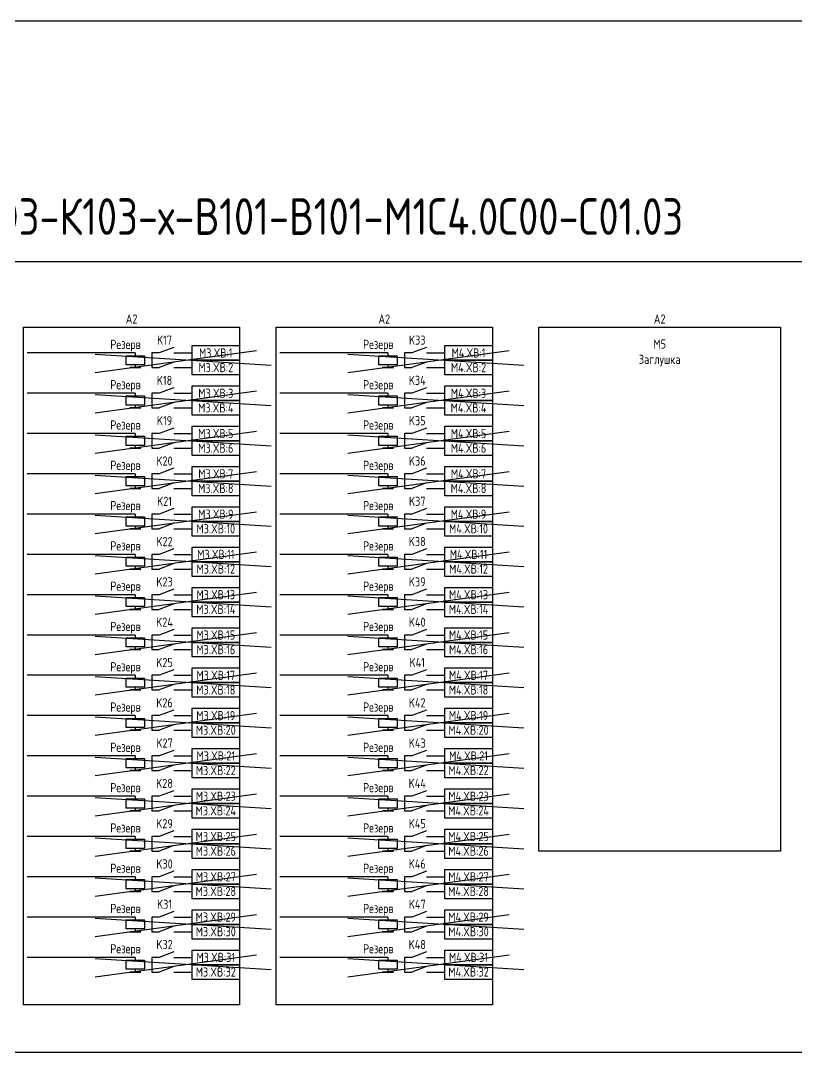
# Model space of a CAD drawing. Header units: millimetres. Extents: x -1117 to 5846, y -90 to 586.
# Drawn here: x 370.3 to 581.9, y 300.7 to 586 of the extents above; entities that cross this region are included whole.
import ezdxf

# ---------------------------------------------------------------- set-up
doc = ezdxf.new("R2010")
doc.units = ezdxf.units.MM
doc.styles.add('Gost_type_A', font='GOST_0.TTF')

msp = doc.modelspace()

# ---------------------------------------------------------------- linework, layer by layer
at = {"ltscale": 4.32}
for p, q in [((412.01, 496.86), (408.01, 495.36)), ((481.01, 496.86), (477.01, 495.36)), ((412.01, 492.86), (408.01, 491.36)), ((481.01, 492.86), (477.01, 491.36)), ((412.01, 485.86), (408.01, 484.36)), ((481.01, 485.86), (477.01, 484.36)), ((412.01, 481.86), (408.01, 480.36)), ((481.01, 481.86), (477.01, 480.36)), ((412.01, 474.86), (408.01, 473.36)), ((481.01, 474.86), (477.01, 473.36)), ((412.01, 470.86), (408.01, 469.36)), ((481.01, 470.86), (477.01, 469.36)), ((412.01, 463.86), (408.01, 462.36)), ((481.01, 463.86), (477.01, 462.36)), ((412.01, 459.86), (408.01, 458.36)), ((481.01, 459.86), (477.01, 458.36)), ((412.01, 452.86), (408.01, 451.36)), ((481.01, 452.86), (477.01, 451.36)), ((412.01, 448.86), (408.01, 447.36)), ((481.01, 448.86), (477.01, 447.36)), ((412.01, 441.86), (408.01, 440.36)), ((481.01, 441.86), (477.01, 440.36)), ((412.01, 437.86), (408.01, 436.36)), ((481.01, 437.86), (477.01, 436.36)), ((412.01, 430.86), (408.01, 429.36)), ((481.01, 430.86), (477.01, 429.36)), ((412.01, 426.86), (408.01, 425.36)), ((481.01, 426.86), (477.01, 425.36)), ((412.01, 419.86), (408.01, 418.36)), ((481.01, 419.86), (477.01, 418.36)), ((412.01, 415.86), (408.01, 414.36)), ((481.01, 415.86), (477.01, 414.36)), ((412.01, 408.86), (408.01, 407.36)), ((481.01, 408.86), (477.01, 407.36)), ((412.01, 404.86), (408.01, 403.36)), ((481.01, 404.86), (477.01, 403.36)), ((412.01, 397.86), (408.01, 396.36)), ((481.01, 397.86), (477.01, 396.36)), ((412.01, 393.86), (408.01, 392.36)), ((481.01, 393.86), (477.01, 392.36)), ((412.01, 386.86), (408.01, 385.36)), ((481.01, 386.86), (477.01, 385.36)), ((412.01, 382.86), (408.01, 381.36)), ((481.01, 382.86), (477.01, 381.36)), ((412.01, 375.86), (408.01, 374.36)), ((481.01, 375.86), (477.01, 374.36)), ((412.01, 371.86), (408.01, 370.36)), ((481.01, 371.86), (477.01, 370.36)), ((412.01, 364.86), (408.01, 363.36)), ((481.01, 364.86), (477.01, 363.36)), ((412.01, 360.86), (408.01, 359.36)), ((481.01, 360.86), (477.01, 359.36)), ((412.01, 353.86), (408.01, 352.36)), ((481.01, 353.86), (477.01, 352.36)), ((412.01, 349.86), (408.01, 348.36)), ((481.01, 349.86), (477.01, 348.36)), ((412.01, 342.86), (408.01, 341.36)), ((481.01, 342.86), (477.01, 341.36)), ((412.01, 338.86), (408.01, 337.36)), ((481.01, 338.86), (477.01, 337.36)), ((412.01, 331.86), (408.01, 330.36)), ((481.01, 331.86), (477.01, 330.36)), ((412.01, 327.86), (408.01, 326.36)), ((481.01, 327.86), (477.01, 326.36))]:
    msp.add_line(p, q, dxfattribs=at)
for p, q in [((401.51, 495.36), (372.01, 495.36)), ((401.51, 495.36), (401.51, 494.61)), ((470.51, 495.36), (441.01, 495.36)), ((470.51, 495.36), (470.51, 494.61)), ((401.51, 492.11), (401.51, 491.36)), ((470.51, 492.11), (470.51, 491.36)), ((401.51, 484.36), (372.01, 484.36)), ((401.51, 484.36), (401.51, 483.61)), ((470.51, 484.36), (441.01, 484.36)), ((470.51, 484.36), (470.51, 483.61)), ((401.51, 481.11), (401.51, 480.36)), ((470.51, 481.11), (470.51, 480.36)), ((401.51, 473.36), (372.01, 473.36)), ((401.51, 473.36), (401.51, 472.61)), ((470.51, 473.36), (441.01, 473.36)), ((470.51, 473.36), (470.51, 472.61)), ((401.51, 470.11), (401.51, 469.36)), ((470.51, 470.11), (470.51, 469.36)), ((401.51, 462.36), (372.01, 462.36)), ((401.51, 462.36), (401.51, 461.61)), ((470.51, 462.36), (441.01, 462.36)), ((470.51, 462.36), (470.51, 461.61)), ((401.51, 459.11), (401.51, 458.36)), ((470.51, 459.11), (470.51, 458.36)), ((401.51, 451.36), (372.01, 451.36)), ((401.51, 451.36), (401.51, 450.61)), ((470.51, 451.36), (441.01, 451.36)), ((470.51, 451.36), (470.51, 450.61)), ((401.51, 448.11), (401.51, 447.36)), ((470.51, 448.11), (470.51, 447.36)), ((401.51, 440.36), (372.01, 440.36)), ((401.51, 440.36), (401.51, 439.61)), ((470.51, 440.36), (441.01, 440.36)), ((470.51, 440.36), (470.51, 439.61)), ((401.51, 437.11), (401.51, 436.36)), ((470.51, 437.11), (470.51, 436.36)), ((401.51, 429.36), (372.01, 429.36)), ((401.51, 429.36), (401.51, 428.61)), ((470.51, 429.36), (441.01, 429.36)), ((470.51, 429.36), (470.51, 428.61)), ((401.51, 426.11), (401.51, 425.36)), ((470.51, 426.11), (470.51, 425.36)), ((401.51, 418.36), (372.01, 418.36)), ((401.51, 418.36), (401.51, 417.61)), ((470.51, 418.36), (441.01, 418.36)), ((470.51, 418.36), (470.51, 417.61)), ((401.51, 415.11), (401.51, 414.36)), ((470.51, 415.11), (470.51, 414.36)), ((401.51, 407.36), (372.01, 407.36)), ((401.51, 407.36), (401.51, 406.61)), ((470.51, 407.36), (441.01, 407.36)), ((470.51, 407.36), (470.51, 406.61)), ((401.51, 404.11), (401.51, 403.36)), ((470.51, 404.11), (470.51, 403.36)), ((401.51, 396.36), (372.01, 396.36)), ((401.51, 396.36), (401.51, 395.61)), ((470.51, 396.36), (441.01, 396.36)), ((470.51, 396.36), (470.51, 395.61)), ((401.51, 393.11), (401.51, 392.36)), ((470.51, 393.11), (470.51, 392.36)), ((401.51, 385.36), (372.01, 385.36)), ((401.51, 385.36), (401.51, 384.61)), ((470.51, 385.36), (441.01, 385.36)), ((470.51, 385.36), (470.51, 384.61)), ((401.51, 382.11), (401.51, 381.36)), ((470.51, 382.11), (470.51, 381.36)), ((401.51, 374.36), (372.01, 374.36)), ((401.51, 374.36), (401.51, 373.61)), ((470.51, 374.36), (441.01, 374.36)), ((470.51, 374.36), (470.51, 373.61)), ((401.51, 371.11), (401.51, 370.36)), ((470.51, 371.11), (470.51, 370.36)), ((401.51, 363.36), (372.01, 363.36)), ((401.51, 363.36), (401.51, 362.61)), ((470.51, 363.36), (441.01, 363.36)), ((470.51, 363.36), (470.51, 362.61)), ((401.51, 360.11), (401.51, 359.36)), ((470.51, 360.11), (470.51, 359.36)), ((401.51, 352.36), (372.01, 352.36)), ((401.51, 352.36), (401.51, 351.61)), ((470.51, 352.36), (441.01, 352.36)), ((470.51, 352.36), (470.51, 351.61)), ((401.51, 349.11), (401.51, 348.36)), ((470.51, 349.11), (470.51, 348.36)), ((401.51, 341.36), (372.01, 341.36)), ((401.51, 341.36), (401.51, 340.61)), ((470.51, 341.36), (441.01, 341.36)), ((470.51, 341.36), (470.51, 340.61)), ((401.51, 338.11), (401.51, 337.36)), ((470.51, 338.11), (470.51, 337.36)), ((401.51, 330.36), (372.01, 330.36)), ((401.51, 330.36), (401.51, 329.61)), ((470.51, 330.36), (441.01, 330.36)), ((470.51, 330.36), (470.51, 329.61)), ((401.51, 327.11), (401.51, 326.36)), ((470.51, 327.11), (470.51, 326.36))]:
    msp.add_line(p, q)
at = {"color": 3}
for p, q in [((390.58, 490.03), (434.58, 496.03)), ((390.58, 495.03), (438.58, 492.03)), ((459.58, 490.03), (503.58, 496.03)), ((459.58, 495.03), (507.58, 492.03)), ((390.58, 479.03), (434.58, 485.03)), ((390.58, 484.03), (438.58, 481.03)), ((459.58, 479.03), (503.58, 485.03)), ((459.58, 484.03), (507.58, 481.03)), ((390.58, 468.03), (434.58, 474.03)), ((459.58, 468.03), (503.58, 474.03)), ((390.58, 473.03), (438.58, 470.03)), ((459.58, 473.03), (507.58, 470.03)), ((390.58, 457.03), (434.58, 463.03)), ((459.58, 457.03), (503.58, 463.03)), ((390.58, 462.03), (438.58, 459.03)), ((459.58, 462.03), (507.58, 459.03)), ((390.58, 446.03), (434.58, 452.03)), ((390.58, 451.03), (438.58, 448.03)), ((459.58, 446.03), (503.58, 452.03)), ((459.58, 451.03), (507.58, 448.03)), ((390.58, 435.03), (434.58, 441.03)), ((390.58, 440.03), (438.58, 437.03)), ((459.58, 435.03), (503.58, 441.03)), ((459.58, 440.03), (507.58, 437.03)), ((390.58, 424.03), (434.58, 430.03)), ((390.58, 429.03), (438.58, 426.03)), ((459.58, 424.03), (503.58, 430.03)), ((459.58, 429.03), (507.58, 426.03)), ((390.58, 413.03), (434.58, 419.03)), ((390.58, 418.03), (438.58, 415.03)), ((459.58, 413.03), (503.58, 419.03)), ((459.58, 418.03), (507.58, 415.03)), ((390.58, 402.03), (434.58, 408.03)), ((459.58, 402.03), (503.58, 408.03)), ((390.58, 407.03), (438.58, 404.03)), ((459.58, 407.03), (507.58, 404.03)), ((390.58, 391.03), (434.58, 397.03)), ((459.58, 391.03), (503.58, 397.03)), ((390.58, 396.03), (438.58, 393.03)), ((459.58, 396.03), (507.58, 393.03)), ((390.58, 380.03), (434.58, 386.03)), ((459.58, 380.03), (503.58, 386.03)), ((390.58, 385.03), (438.58, 382.03)), ((459.58, 385.03), (507.58, 382.03)), ((390.58, 369.03), (434.58, 375.03)), ((390.58, 374.03), (438.58, 371.03)), ((459.58, 369.03), (503.58, 375.03)), ((459.58, 374.03), (507.58, 371.03)), ((390.58, 358.03), (434.58, 364.03)), ((390.58, 363.03), (438.58, 360.03)), ((459.58, 358.03), (503.58, 364.03)), ((459.58, 363.03), (507.58, 360.03)), ((390.58, 347.03), (434.58, 353.03)), ((390.58, 352.03), (438.58, 349.03)), ((459.58, 347.03), (503.58, 353.03)), ((459.58, 352.03), (507.58, 349.03)), ((390.58, 336.03), (434.58, 342.03)), ((390.58, 341.03), (438.58, 338.03)), ((459.58, 336.03), (503.58, 342.03)), ((459.58, 341.03), (507.58, 338.03)), ((390.58, 325.03), (434.58, 331.03)), ((459.58, 325.03), (503.58, 331.03)), ((390.58, 330.03), (438.58, 327.03)), ((459.58, 330.03), (507.58, 327.03))]:
    msp.add_line(p, q, dxfattribs=at)
at = {"ltscale": 1.08}
for p, q in [((408.01, 495.36), (406.01, 495.36)), ((406.01, 495.36), (406.01, 491.36)), ((412.01, 495.36), (417.01, 495.36)), ((477.01, 495.36), (475.01, 495.36)), ((475.01, 495.36), (475.01, 491.36)), ((481.01, 495.36), (486.01, 495.36)), ((406.01, 491.36), (408.01, 491.36)), ((412.01, 491.36), (417.01, 491.36)), ((475.01, 491.36), (477.01, 491.36)), ((481.01, 491.36), (486.01, 491.36)), ((408.01, 484.36), (406.01, 484.36)), ((406.01, 484.36), (406.01, 480.36)), ((412.01, 484.36), (417.01, 484.36)), ((477.01, 484.36), (475.01, 484.36)), ((475.01, 484.36), (475.01, 480.36)), ((481.01, 484.36), (486.01, 484.36)), ((406.01, 480.36), (408.01, 480.36)), ((412.01, 480.36), (417.01, 480.36)), ((475.01, 480.36), (477.01, 480.36)), ((481.01, 480.36), (486.01, 480.36)), ((408.01, 473.36), (406.01, 473.36)), ((406.01, 473.36), (406.01, 469.36)), ((412.01, 473.36), (417.01, 473.36)), ((477.01, 473.36), (475.01, 473.36)), ((475.01, 473.36), (475.01, 469.36)), ((481.01, 473.36), (486.01, 473.36)), ((406.01, 469.36), (408.01, 469.36)), ((412.01, 469.36), (417.01, 469.36)), ((475.01, 469.36), (477.01, 469.36)), ((481.01, 469.36), (486.01, 469.36)), ((408.01, 462.36), (406.01, 462.36)), ((406.01, 462.36), (406.01, 458.36)), ((412.01, 462.36), (417.01, 462.36)), ((477.01, 462.36), (475.01, 462.36)), ((475.01, 462.36), (475.01, 458.36)), ((481.01, 462.36), (486.01, 462.36)), ((406.01, 458.36), (408.01, 458.36)), ((412.01, 458.36), (417.01, 458.36)), ((475.01, 458.36), (477.01, 458.36)), ((481.01, 458.36), (486.01, 458.36)), ((408.01, 451.36), (406.01, 451.36)), ((406.01, 451.36), (406.01, 447.36)), ((412.01, 451.36), (417.01, 451.36)), ((477.01, 451.36), (475.01, 451.36)), ((475.01, 451.36), (475.01, 447.36)), ((481.01, 451.36), (486.01, 451.36)), ((406.01, 447.36), (408.01, 447.36)), ((412.01, 447.36), (417.01, 447.36)), ((475.01, 447.36), (477.01, 447.36)), ((481.01, 447.36), (486.01, 447.36)), ((408.01, 440.36), (406.01, 440.36)), ((406.01, 440.36), (406.01, 436.36)), ((412.01, 440.36), (417.01, 440.36)), ((477.01, 440.36), (475.01, 440.36)), ((475.01, 440.36), (475.01, 436.36)), ((481.01, 440.36), (486.01, 440.36)), ((406.01, 436.36), (408.01, 436.36)), ((412.01, 436.36), (417.01, 436.36)), ((475.01, 436.36), (477.01, 436.36)), ((481.01, 436.36), (486.01, 436.36)), ((408.01, 429.36), (406.01, 429.36)), ((406.01, 429.36), (406.01, 425.36)), ((412.01, 429.36), (417.01, 429.36)), ((477.01, 429.36), (475.01, 429.36)), ((475.01, 429.36), (475.01, 425.36)), ((481.01, 429.36), (486.01, 429.36)), ((406.01, 425.36), (408.01, 425.36)), ((412.01, 425.36), (417.01, 425.36)), ((475.01, 425.36), (477.01, 425.36)), ((481.01, 425.36), (486.01, 425.36)), ((408.01, 418.36), (406.01, 418.36)), ((406.01, 418.36), (406.01, 414.36)), ((412.01, 418.36), (417.01, 418.36)), ((477.01, 418.36), (475.01, 418.36)), ((475.01, 418.36), (475.01, 414.36)), ((481.01, 418.36), (486.01, 418.36)), ((406.01, 414.36), (408.01, 414.36)), ((412.01, 414.36), (417.01, 414.36)), ((475.01, 414.36), (477.01, 414.36)), ((481.01, 414.36), (486.01, 414.36)), ((408.01, 407.36), (406.01, 407.36)), ((406.01, 407.36), (406.01, 403.36)), ((412.01, 407.36), (417.01, 407.36)), ((477.01, 407.36), (475.01, 407.36)), ((475.01, 407.36), (475.01, 403.36)), ((481.01, 407.36), (486.01, 407.36)), ((406.01, 403.36), (408.01, 403.36)), ((412.01, 403.36), (417.01, 403.36)), ((475.01, 403.36), (477.01, 403.36)), ((481.01, 403.36), (486.01, 403.36)), ((408.01, 396.36), (406.01, 396.36)), ((406.01, 396.36), (406.01, 392.36)), ((412.01, 396.36), (417.01, 396.36)), ((477.01, 396.36), (475.01, 396.36)), ((475.01, 396.36), (475.01, 392.36)), ((481.01, 396.36), (486.01, 396.36)), ((406.01, 392.36), (408.01, 392.36)), ((412.01, 392.36), (417.01, 392.36)), ((475.01, 392.36), (477.01, 392.36)), ((481.01, 392.36), (486.01, 392.36)), ((408.01, 385.36), (406.01, 385.36)), ((406.01, 385.36), (406.01, 381.36)), ((412.01, 385.36), (417.01, 385.36)), ((477.01, 385.36), (475.01, 385.36)), ((475.01, 385.36), (475.01, 381.36)), ((481.01, 385.36), (486.01, 385.36)), ((406.01, 381.36), (408.01, 381.36)), ((412.01, 381.36), (417.01, 381.36)), ((475.01, 381.36), (477.01, 381.36)), ((481.01, 381.36), (486.01, 381.36)), ((408.01, 374.36), (406.01, 374.36)), ((406.01, 374.36), (406.01, 370.36)), ((412.01, 374.36), (417.01, 374.36)), ((477.01, 374.36), (475.01, 374.36)), ((475.01, 374.36), (475.01, 370.36)), ((481.01, 374.36), (486.01, 374.36)), ((406.01, 370.36), (408.01, 370.36)), ((412.01, 370.36), (417.01, 370.36)), ((475.01, 370.36), (477.01, 370.36)), ((481.01, 370.36), (486.01, 370.36)), ((408.01, 363.36), (406.01, 363.36)), ((406.01, 363.36), (406.01, 359.36)), ((412.01, 363.36), (417.01, 363.36)), ((477.01, 363.36), (475.01, 363.36)), ((475.01, 363.36), (475.01, 359.36)), ((481.01, 363.36), (486.01, 363.36)), ((406.01, 359.36), (408.01, 359.36)), ((412.01, 359.36), (417.01, 359.36)), ((475.01, 359.36), (477.01, 359.36)), ((481.01, 359.36), (486.01, 359.36)), ((408.01, 352.36), (406.01, 352.36)), ((406.01, 352.36), (406.01, 348.36)), ((412.01, 352.36), (417.01, 352.36)), ((477.01, 352.36), (475.01, 352.36)), ((475.01, 352.36), (475.01, 348.36)), ((481.01, 352.36), (486.01, 352.36)), ((406.01, 348.36), (408.01, 348.36)), ((412.01, 348.36), (417.01, 348.36)), ((475.01, 348.36), (477.01, 348.36)), ((481.01, 348.36), (486.01, 348.36)), ((408.01, 341.36), (406.01, 341.36)), ((406.01, 341.36), (406.01, 337.36)), ((412.01, 341.36), (417.01, 341.36)), ((477.01, 341.36), (475.01, 341.36)), ((475.01, 341.36), (475.01, 337.36)), ((481.01, 341.36), (486.01, 341.36)), ((406.01, 337.36), (408.01, 337.36)), ((412.01, 337.36), (417.01, 337.36)), ((475.01, 337.36), (477.01, 337.36)), ((481.01, 337.36), (486.01, 337.36)), ((408.01, 330.36), (406.01, 330.36)), ((406.01, 330.36), (406.01, 326.36)), ((412.01, 330.36), (417.01, 330.36)), ((477.01, 330.36), (475.01, 330.36)), ((475.01, 330.36), (475.01, 326.36)), ((481.01, 330.36), (486.01, 330.36)), ((406.01, 326.36), (408.01, 326.36)), ((412.01, 326.36), (417.01, 326.36)), ((475.01, 326.36), (477.01, 326.36)), ((481.01, 326.36), (486.01, 326.36))]:
    msp.add_line(p, q, dxfattribs=at)
for points in [[(-1117.42, 586), (5845.64, 586), (5845.64, -90), (-1117.42, -90)], [(210, 520.36), (980.33, 520.36), (980.33, 304.36), (210, 304.36)], [(371.01, 502.36), (430.01, 502.36), (430.01, 317.36), (371.01, 317.36)], [(440.01, 502.36), (499.01, 502.36), (499.01, 317.36), (440.01, 317.36)], [(511.7, 502.36), (577.7, 502.36), (577.7, 359.36), (511.7, 359.36)], [(417.01, 497.36), (430.01, 497.36), (430.01, 493.36), (417.01, 493.36)], [(486.01, 497.36), (499.01, 497.36), (499.01, 493.36), (486.01, 493.36)], [(404.01, 494.61), (404.01, 492.11), (399.01, 492.11), (399.01, 494.61)], [(473.01, 494.61), (473.01, 492.11), (468.01, 492.11), (468.01, 494.61)], [(403.01, 491.36), (400.01, 491.36)], [(417.01, 493.36), (430.01, 493.36), (430.01, 489.36), (417.01, 489.36)], [(472.01, 491.36), (469.01, 491.36)], [(486.01, 493.36), (499.01, 493.36), (499.01, 489.36), (486.01, 489.36)], [(417.01, 486.36), (430.01, 486.36), (430.01, 482.36), (417.01, 482.36)], [(486.01, 486.36), (499.01, 486.36), (499.01, 482.36), (486.01, 482.36)], [(404.01, 483.61), (404.01, 481.11), (399.01, 481.11), (399.01, 483.61)], [(417.01, 482.36), (430.01, 482.36), (430.01, 478.36), (417.01, 478.36)], [(473.01, 483.61), (473.01, 481.11), (468.01, 481.11), (468.01, 483.61)], [(486.01, 482.36), (499.01, 482.36), (499.01, 478.36), (486.01, 478.36)], [(403.01, 480.36), (400.01, 480.36)], [(472.01, 480.36), (469.01, 480.36)], [(417.01, 475.36), (430.01, 475.36), (430.01, 471.36), (417.01, 471.36)], [(486.01, 475.36), (499.01, 475.36), (499.01, 471.36), (486.01, 471.36)], [(404.01, 472.61), (404.01, 470.11), (399.01, 470.11), (399.01, 472.61)], [(417.01, 471.36), (430.01, 471.36), (430.01, 467.36), (417.01, 467.36)], [(473.01, 472.61), (473.01, 470.11), (468.01, 470.11), (468.01, 472.61)], [(486.01, 471.36), (499.01, 471.36), (499.01, 467.36), (486.01, 467.36)], [(403.01, 469.36), (400.01, 469.36)], [(472.01, 469.36), (469.01, 469.36)], [(417.01, 464.36), (430.01, 464.36), (430.01, 460.36), (417.01, 460.36)], [(486.01, 464.36), (499.01, 464.36), (499.01, 460.36), (486.01, 460.36)], [(404.01, 461.61), (404.01, 459.11), (399.01, 459.11), (399.01, 461.61)], [(417.01, 460.36), (430.01, 460.36), (430.01, 456.36), (417.01, 456.36)], [(473.01, 461.61), (473.01, 459.11), (468.01, 459.11), (468.01, 461.61)], [(486.01, 460.36), (499.01, 460.36), (499.01, 456.36), (486.01, 456.36)], [(403.01, 458.36), (400.01, 458.36)], [(472.01, 458.36), (469.01, 458.36)], [(417.01, 453.36), (430.01, 453.36), (430.01, 449.36), (417.01, 449.36)], [(486.01, 453.36), (499.01, 453.36), (499.01, 449.36), (486.01, 449.36)], [(404.01, 450.61), (404.01, 448.11), (399.01, 448.11), (399.01, 450.61)], [(417.01, 449.36), (430.01, 449.36), (430.01, 445.36), (417.01, 445.36)], [(473.01, 450.61), (473.01, 448.11), (468.01, 448.11), (468.01, 450.61)], [(486.01, 449.36), (499.01, 449.36), (499.01, 445.36), (486.01, 445.36)], [(403.01, 447.36), (400.01, 447.36)], [(472.01, 447.36), (469.01, 447.36)], [(417.01, 442.36), (430.01, 442.36), (430.01, 438.36), (417.01, 438.36)], [(486.01, 442.36), (499.01, 442.36), (499.01, 438.36), (486.01, 438.36)], [(404.01, 439.61), (404.01, 437.11), (399.01, 437.11), (399.01, 439.61)], [(473.01, 439.61), (473.01, 437.11), (468.01, 437.11), (468.01, 439.61)], [(417.01, 438.36), (430.01, 438.36), (430.01, 434.36), (417.01, 434.36)], [(486.01, 438.36), (499.01, 438.36), (499.01, 434.36), (486.01, 434.36)], [(403.01, 436.36), (400.01, 436.36)], [(472.01, 436.36), (469.01, 436.36)], [(417.01, 431.36), (430.01, 431.36), (430.01, 427.36), (417.01, 427.36)], [(486.01, 431.36), (499.01, 431.36), (499.01, 427.36), (486.01, 427.36)], [(404.01, 428.61), (404.01, 426.11), (399.01, 426.11), (399.01, 428.61)], [(473.01, 428.61), (473.01, 426.11), (468.01, 426.11), (468.01, 428.61)], [(403.01, 425.36), (400.01, 425.36)], [(417.01, 427.36), (430.01, 427.36), (430.01, 423.36), (417.01, 423.36)], [(472.01, 425.36), (469.01, 425.36)], [(486.01, 427.36), (499.01, 427.36), (499.01, 423.36), (486.01, 423.36)], [(417.01, 420.36), (430.01, 420.36), (430.01, 416.36), (417.01, 416.36)], [(486.01, 420.36), (499.01, 420.36), (499.01, 416.36), (486.01, 416.36)], [(404.01, 417.61), (404.01, 415.11), (399.01, 415.11), (399.01, 417.61)], [(473.01, 417.61), (473.01, 415.11), (468.01, 415.11), (468.01, 417.61)], [(403.01, 414.36), (400.01, 414.36)], [(417.01, 416.36), (430.01, 416.36), (430.01, 412.36), (417.01, 412.36)], [(472.01, 414.36), (469.01, 414.36)], [(486.01, 416.36), (499.01, 416.36), (499.01, 412.36), (486.01, 412.36)], [(417.01, 409.36), (430.01, 409.36), (430.01, 405.36), (417.01, 405.36)], [(486.01, 409.36), (499.01, 409.36), (499.01, 405.36), (486.01, 405.36)], [(404.01, 406.61), (404.01, 404.11), (399.01, 404.11), (399.01, 406.61)], [(417.01, 405.36), (430.01, 405.36), (430.01, 401.36), (417.01, 401.36)], [(473.01, 406.61), (473.01, 404.11), (468.01, 404.11), (468.01, 406.61)], [(486.01, 405.36), (499.01, 405.36), (499.01, 401.36), (486.01, 401.36)], [(403.01, 403.36), (400.01, 403.36)], [(472.01, 403.36), (469.01, 403.36)], [(417.01, 398.36), (430.01, 398.36), (430.01, 394.36), (417.01, 394.36)], [(486.01, 398.36), (499.01, 398.36), (499.01, 394.36), (486.01, 394.36)], [(404.01, 395.61), (404.01, 393.11), (399.01, 393.11), (399.01, 395.61)], [(417.01, 394.36), (430.01, 394.36), (430.01, 390.36), (417.01, 390.36)], [(473.01, 395.61), (473.01, 393.11), (468.01, 393.11), (468.01, 395.61)], [(486.01, 394.36), (499.01, 394.36), (499.01, 390.36), (486.01, 390.36)], [(403.01, 392.36), (400.01, 392.36)], [(472.01, 392.36), (469.01, 392.36)], [(417.01, 387.36), (430.01, 387.36), (430.01, 383.36), (417.01, 383.36)], [(486.01, 387.36), (499.01, 387.36), (499.01, 383.36), (486.01, 383.36)], [(404.01, 384.61), (404.01, 382.11), (399.01, 382.11), (399.01, 384.61)], [(417.01, 383.36), (430.01, 383.36), (430.01, 379.36), (417.01, 379.36)], [(473.01, 384.61), (473.01, 382.11), (468.01, 382.11), (468.01, 384.61)], [(486.01, 383.36), (499.01, 383.36), (499.01, 379.36), (486.01, 379.36)], [(403.01, 381.36), (400.01, 381.36)], [(472.01, 381.36), (469.01, 381.36)], [(417.01, 376.36), (430.01, 376.36), (430.01, 372.36), (417.01, 372.36)], [(486.01, 376.36), (499.01, 376.36), (499.01, 372.36), (486.01, 372.36)], [(404.01, 373.61), (404.01, 371.11), (399.01, 371.11), (399.01, 373.61)], [(417.01, 372.36), (430.01, 372.36), (430.01, 368.36), (417.01, 368.36)], [(473.01, 373.61), (473.01, 371.11), (468.01, 371.11), (468.01, 373.61)], [(486.01, 372.36), (499.01, 372.36), (499.01, 368.36), (486.01, 368.36)], [(403.01, 370.36), (400.01, 370.36)], [(472.01, 370.36), (469.01, 370.36)], [(417.01, 365.36), (430.01, 365.36), (430.01, 361.36), (417.01, 361.36)], [(486.01, 365.36), (499.01, 365.36), (499.01, 361.36), (486.01, 361.36)], [(404.01, 362.61), (404.01, 360.11), (399.01, 360.11), (399.01, 362.61)], [(473.01, 362.61), (473.01, 360.11), (468.01, 360.11), (468.01, 362.61)], [(417.01, 361.36), (430.01, 361.36), (430.01, 357.36), (417.01, 357.36)], [(486.01, 361.36), (499.01, 361.36), (499.01, 357.36), (486.01, 357.36)], [(403.01, 359.36), (400.01, 359.36)], [(472.01, 359.36), (469.01, 359.36)], [(417.01, 354.36), (430.01, 354.36), (430.01, 350.36), (417.01, 350.36)], [(486.01, 354.36), (499.01, 354.36), (499.01, 350.36), (486.01, 350.36)], [(404.01, 351.61), (404.01, 349.11), (399.01, 349.11), (399.01, 351.61)], [(473.01, 351.61), (473.01, 349.11), (468.01, 349.11), (468.01, 351.61)], [(403.01, 348.36), (400.01, 348.36)], [(417.01, 350.36), (430.01, 350.36), (430.01, 346.36), (417.01, 346.36)], [(472.01, 348.36), (469.01, 348.36)], [(486.01, 350.36), (499.01, 350.36), (499.01, 346.36), (486.01, 346.36)], [(417.01, 343.36), (430.01, 343.36), (430.01, 339.36), (417.01, 339.36)], [(486.01, 343.36), (499.01, 343.36), (499.01, 339.36), (486.01, 339.36)], [(404.01, 340.61), (404.01, 338.11), (399.01, 338.11), (399.01, 340.61)], [(473.01, 340.61), (473.01, 338.11), (468.01, 338.11), (468.01, 340.61)], [(403.01, 337.36), (400.01, 337.36)], [(417.01, 339.36), (430.01, 339.36), (430.01, 335.36), (417.01, 335.36)], [(472.01, 337.36), (469.01, 337.36)], [(486.01, 339.36), (499.01, 339.36), (499.01, 335.36), (486.01, 335.36)], [(417.01, 332.36), (430.01, 332.36), (430.01, 328.36), (417.01, 328.36)], [(486.01, 332.36), (499.01, 332.36), (499.01, 328.36), (486.01, 328.36)], [(404.01, 329.61), (404.01, 327.11), (399.01, 327.11), (399.01, 329.61)], [(417.01, 328.36), (430.01, 328.36), (430.01, 324.36), (417.01, 324.36)], [(473.01, 329.61), (473.01, 327.11), (468.01, 327.11), (468.01, 329.61)], [(486.01, 328.36), (499.01, 328.36), (499.01, 324.36), (486.01, 324.36)], [(403.01, 326.36), (400.01, 326.36)], [(472.01, 326.36), (469.01, 326.36)]]:
    msp.add_lwpolyline(points, close=True)

# ---------------------------------------------------------------- texts
at = {"attachment_point": 8, "line_spacing_factor": 0.9, "style": 'Gost_type_A'}
for s, insert, char_height, width in [('\\pxql;ЮНИТ-М514-ДЗО-Р102-К103-К103-К103-х-В101-В101-М1С4.0С00-С01.03', (411.88, 525.54), 10, 401), ('A2', (400.51, 503.36), 2.5, 59), ('A2', (469.51, 503.36), 2.5, 59), ('A2', (544.7, 503.36), 2.5, 66)]:
    msp.add_mtext(s, dxfattribs=dict(at, insert=insert, char_height=char_height, width=width))
at = {"char_height": 2.5, "style": 'Gost_type_A'}
for s, insert, width, attachment_point in [('K17', (409.51, 498.86), 5, 5), ('K33', (478.51, 498.86), 5, 5), ('Резерв', (403.01, 497.36), 31.0015, 6), ('M3.XВ:1', (423.51, 495.36), 13, 5), ('Резерв', (472.01, 497.36), 31.0015, 6), ('M4.XВ:1', (492.51, 495.36), 13, 5), ('M5\\PЗаглушка', (544.7, 495.36), 66, 5), ('M3.XВ:2', (423.51, 491.36), 13, 5), ('M4.XВ:2', (492.51, 491.36), 13, 5), ('Резерв', (403.01, 486.36), 31.0015, 6), ('K18', (409.51, 487.86), 5, 5), ('Резерв', (472.01, 486.36), 31.0015, 6), ('K34', (478.51, 487.86), 5, 5), ('M3.XВ:3', (423.51, 484.36), 13, 5), ('M4.XВ:3', (492.51, 484.36), 13, 5), ('M3.XВ:4', (423.51, 480.36), 13, 5), ('M4.XВ:4', (492.51, 480.36), 13, 5), ('Резерв', (403.01, 475.36), 31.0015, 6), ('K19', (409.51, 476.86), 5, 5), ('Резерв', (472.01, 475.36), 31.0015, 6), ('K35', (478.51, 476.86), 5, 5), ('M3.XВ:5', (423.51, 473.36), 13, 5), ('M4.XВ:5', (492.51, 473.36), 13, 5), ('M3.XВ:6', (423.51, 469.36), 13, 5), ('M4.XВ:6', (492.51, 469.36), 13, 5), ('Резерв', (403.01, 464.36), 31.0015, 6), ('K20', (409.51, 465.86), 5, 5), ('Резерв', (472.01, 464.36), 31.0015, 6), ('K36', (478.51, 465.86), 5, 5), ('M3.XВ:7', (423.51, 462.36), 13, 5), ('M4.XВ:7', (492.51, 462.36), 13, 5), ('M3.XВ:8', (423.51, 458.36), 13, 5), ('M4.XВ:8', (492.51, 458.36), 13, 5), ('Резерв', (403.01, 453.36), 31.0015, 6), ('K21', (409.51, 454.86), 5, 5), ('Резерв', (472.01, 453.36), 31.0015, 6), ('K37', (478.51, 454.86), 5, 5), ('M3.XВ:9', (423.51, 451.36), 13, 5), ('M4.XВ:9', (492.51, 451.36), 13, 5), ('M3.XВ:10', (423.51, 447.36), 13, 5), ('M4.XВ:10', (492.51, 447.36), 13, 5), ('K22', (409.51, 443.86), 5, 5), ('K38', (478.51, 443.86), 5, 5), ('Резерв', (403.01, 442.36), 31.0015, 6), ('Резерв', (472.01, 442.36), 31.0015, 6), ('M3.XВ:11', (423.51, 440.36), 13, 5), ('M4.XВ:11', (492.51, 440.36), 13, 5), ('M3.XВ:12', (423.51, 436.36), 13, 5), ('M4.XВ:12', (492.51, 436.36), 13, 5), ('K23', (409.51, 432.86), 5, 5), ('K39', (478.51, 432.86), 5, 5), ('Резерв', (403.01, 431.36), 31.0015, 6), ('Резерв', (472.01, 431.36), 31.0015, 6), ('M3.XВ:13', (423.51, 429.36), 13, 5), ('M4.XВ:13', (492.51, 429.36), 13, 5), ('M3.XВ:14', (423.51, 425.36), 13, 5), ('M4.XВ:14', (492.51, 425.36), 13, 5), ('K24', (409.51, 421.86), 5, 5), ('K40', (478.51, 421.86), 5, 5), ('Резерв', (403.01, 420.36), 31.0015, 6), ('M3.XВ:15', (423.51, 418.36), 13, 5), ('Резерв', (472.01, 420.36), 31.0015, 6), ('M4.XВ:15', (492.51, 418.36), 13, 5), ('M3.XВ:16', (423.51, 414.36), 13, 5), ('M4.XВ:16', (492.51, 414.36), 13, 5), ('Резерв', (403.01, 409.36), 31.0015, 6), ('K25', (409.51, 410.86), 5, 5), ('Резерв', (472.01, 409.36), 31.0015, 6), ('K41', (478.51, 410.86), 5, 5), ('M3.XВ:17', (423.51, 407.36), 13, 5), ('M4.XВ:17', (492.51, 407.36), 13, 5), ('M3.XВ:18', (423.51, 403.36), 13, 5), ('M4.XВ:18', (492.51, 403.36), 13, 5), ('Резерв', (403.01, 398.36), 31.0015, 6), ('K26', (409.51, 399.86), 5, 5), ('Резерв', (472.01, 398.36), 31.0015, 6), ('K42', (478.51, 399.86), 5, 5), ('M3.XВ:19', (423.51, 396.36), 13, 5), ('M4.XВ:19', (492.51, 396.36), 13, 5), ('M3.XВ:20', (423.51, 392.36), 13, 5), ('M4.XВ:20', (492.51, 392.36), 13, 5), ('Резерв', (403.01, 387.36), 31.0015, 6), ('K27', (409.51, 388.86), 5, 5), ('Резерв', (472.01, 387.36), 31.0015, 6), ('K43', (478.51, 388.86), 5, 5), ('M3.XВ:21', (423.51, 385.36), 13, 5), ('M4.XВ:21', (492.51, 385.36), 13, 5), ('M3.XВ:22', (423.51, 381.36), 13, 5), ('M4.XВ:22', (492.51, 381.36), 13, 5), ('Резерв', (403.01, 376.36), 31.0015, 6), ('K28', (409.51, 377.86), 5, 5), ('Резерв', (472.01, 376.36), 31.0015, 6), ('K44', (478.51, 377.86), 5, 5), ('M3.XВ:23', (423.51, 374.36), 13, 5), ('M4.XВ:23', (492.51, 374.36), 13, 5), ('M3.XВ:24', (423.51, 370.36), 13, 5), ('M4.XВ:24', (492.51, 370.36), 13, 5), ('K29', (409.51, 366.86), 5, 5), ('K45', (478.51, 366.86), 5, 5), ('Резерв', (403.01, 365.36), 31.0015, 6), ('Резерв', (472.01, 365.36), 31.0015, 6), ('M3.XВ:25', (423.51, 363.36), 13, 5), ('M4.XВ:25', (492.51, 363.36), 13, 5), ('M3.XВ:26', (423.51, 359.36), 13, 5), ('M4.XВ:26', (492.51, 359.36), 13, 5), ('K30', (409.51, 355.86), 5, 5), ('K46', (478.51, 355.86), 5, 5), ('Резерв', (403.01, 354.36), 31.0015, 6), ('Резерв', (472.01, 354.36), 31.0015, 6), ('M3.XВ:27', (423.51, 352.36), 13, 5), ('M4.XВ:27', (492.51, 352.36), 13, 5), ('M3.XВ:28', (423.51, 348.36), 13, 5), ('M4.XВ:28', (492.51, 348.36), 13, 5), ('K31', (409.51, 344.86), 5, 5), ('K47', (478.51, 344.86), 5, 5), ('Резерв', (403.01, 343.36), 31.0015, 6), ('M3.XВ:29', (423.51, 341.36), 13, 5), ('Резерв', (472.01, 343.36), 31.0015, 6), ('M4.XВ:29', (492.51, 341.36), 13, 5), ('M3.XВ:30', (423.51, 337.36), 13, 5), ('M4.XВ:30', (492.51, 337.36), 13, 5), ('Резерв', (403.01, 332.36), 31.0015, 6), ('K32', (409.51, 333.86), 5, 5), ('Резерв', (472.01, 332.36), 31.0015, 6), ('K48', (478.51, 333.86), 5, 5), ('M3.XВ:31', (423.51, 330.36), 13, 5), ('M4.XВ:31', (492.51, 330.36), 13, 5), ('M3.XВ:32', (423.51, 326.36), 13, 5), ('M4.XВ:32', (492.51, 326.36), 13, 5)]:
    msp.add_mtext(s, dxfattribs=dict(at, insert=insert, width=width, attachment_point=attachment_point))

doc.saveas('drawing.dxf')
